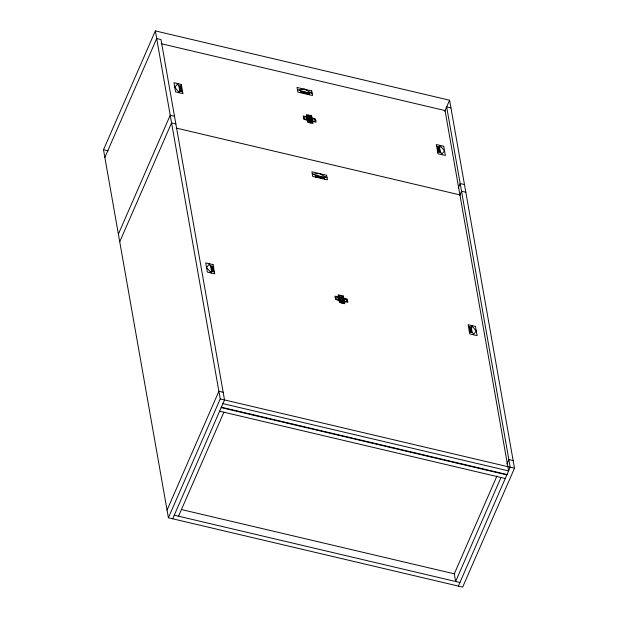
<?xml version="1.0" encoding="UTF-8"?>
<svg xmlns="http://www.w3.org/2000/svg" width="618" height="618" viewBox="0 0 618 618"><rect width="100%" height="100%" fill="white"/><g stroke="black" fill="none" stroke-linecap="round" stroke-linejoin="round"><path stroke-width="0.93" d="M103.507 149.757L155.342 30.9L449.595 100.224L514.493 468.243L462.658 587.1L168.405 517.776L103.507 149.757L108.196 150.862M104.859 157.428L156.694 38.563L160.981 39.575L224.519 399.923L172.692 518.788M118.386 234.098L170.213 115.234L174.5 116.246M119.737 241.762L171.565 122.905L175.852 123.917M167.053 510.105L218.88 391.248L223.168 392.26M168.405 517.776L220.232 398.919L155.342 30.9M178.548 516.208L223.901 412.206M444.736 111.286L449.595 100.224M458.255 187.957L460.178 183.554L464.466 184.566M459.607 195.62L461.53 191.217L465.817 192.229M496.949 475.991L454.292 573.828L455.644 581.492L500.989 477.49M506.93 463.964L508.846 459.56L513.141 460.572M458.371 586.088L510.198 467.231L446.66 106.883L450.947 107.895M161.252 43.708L445.053 110.568L508.591 470.916L222.913 403.616M181.653 86.311L180.842 86.126L181.816 91.657L182.627 91.85M436.663 146.327L437.482 146.52L438.456 152.051L437.644 151.858M176.122 128.05L459.923 194.909M468.436 326.497L469.247 326.69L470.228 332.229L469.41 332.036M213.426 266.489L212.607 266.296L213.589 271.835L214.4 272.02M220.232 398.919L514.493 468.243M221.352 407.2L507.023 474.508M221.167 407.61L506.845 474.918M219.606 411.194L505.285 478.502M181.36 509.526L454.825 573.952M174.261 515.196L459.931 582.504M309.556 94.817L309.464 94.307L300.611 92.221L300.703 92.731M324.427 179.15L324.334 178.641L315.481 176.555L315.574 177.065M177.806 83.615L174.778 87.316L179.429 92.816L179.112 91.024L179.838 91.194L178.865 85.655L178.138 85.485L177.806 83.615M209.579 263.793L206.551 267.486L211.201 272.994L210.885 271.194L211.603 271.364L210.63 265.833L209.904 265.663L209.579 263.793M444.52 150.862L441.484 154.554L441.159 152.685L440.433 152.515L439.46 146.984L440.178 147.154L439.861 145.354L444.52 150.862M476.285 331.032L473.257 334.732L472.925 332.863L472.206 332.693L471.225 327.154L471.951 327.324L471.634 325.531L476.285 331.032M305.802 116.593L303.5 117.636L306.389 119.907L306.451 117.629L305.802 116.593M315.759 120.525L313.45 121.576L312.793 120.51L312.87 118.254L315.759 120.525M337.567 296.764L335.265 297.814L338.154 300.085L337.992 299.135L338.479 299.251L337.567 296.764M347.525 300.703L345.223 301.746L344.311 299.236L344.798 299.351L344.635 298.432L347.525 300.703M308.969 115.242L306.605 116.238L311.912 117.49L308.969 115.242M312.693 121.908L310.321 122.905L307.378 120.657L312.693 121.908M340.742 295.412L338.37 296.416L343.678 297.667L340.742 295.412M344.458 302.086L342.094 303.083L339.151 300.835L344.458 302.086M304.373 89.185L297.443 89.857L309.247 93.071L309.17 92.615L312.152 93.318L304.373 89.185M319.243 173.519L312.314 174.191L324.118 177.405L324.041 176.949L327.022 177.66L319.243 173.519M311.735 90.916L297.019 87.455L297.83 92.051L312.546 95.52L311.735 90.916M309.286 93.287L300.433 91.201L300.564 91.927L309.409 94.013L309.286 93.287M181.321 84.442L173.967 82.712L175.589 91.912L182.943 93.642L181.321 84.442M443.709 146.257L436.347 144.527L437.969 153.727L445.331 155.458L443.709 146.257M311.626 115.867L306.312 114.616L306.698 116.802L303.206 115.975L303.786 119.297L307.285 120.124L307.664 122.279L312.978 123.53L312.592 121.375L316.053 122.186L315.466 118.865L312.005 118.053L311.626 115.867M180.371 86.01L179.212 85.74L180.186 91.271L181.352 91.549L180.371 86.01M439.112 146.899L437.946 146.628L438.919 152.159L440.086 152.437L439.112 146.899M310.468 117.582L308.158 117.041L308.251 117.536L310.553 118.077L310.468 117.582M310.591 118.277L308.282 117.729L308.66 119.861L310.97 120.41L310.591 118.277M307.478 117.868L306.69 117.683L306.945 119.127L307.733 119.313L307.478 117.868M311.202 118.749L307.795 117.945L308.05 119.39L311.457 120.193L311.202 118.749M312.306 119.011L311.518 118.826L311.773 120.263L312.561 120.448L312.306 119.011M311.001 120.603L308.691 120.062L308.776 120.549L311.086 121.097L311.001 120.603M326.605 175.257L311.889 171.789L312.7 176.393L327.416 179.853L326.605 175.257M324.156 177.621L315.304 175.535L315.435 176.269L324.28 178.355L324.156 177.621M213.094 264.62L205.74 262.889L207.362 272.09L214.716 273.82L213.094 264.62M475.474 326.435L468.12 324.705L469.742 333.905L477.096 335.636L475.474 326.435M343.392 296.037L338.085 294.786L338.471 296.98L334.971 296.153L335.559 299.475L339.058 300.294L339.436 302.457L344.744 303.708L344.365 301.545L347.818 302.356L347.231 299.042L343.778 298.224L343.392 296.037M470.877 327.076L469.719 326.798L470.692 332.337L471.851 332.608L470.877 327.076M212.144 266.188L210.977 265.91L211.959 271.449L213.117 271.719L212.144 266.188M342.241 297.76L339.931 297.219L340.016 297.706L342.326 298.255L342.241 297.76M342.357 298.448L340.054 297.907L340.425 300.039L342.735 300.58L342.357 298.448M339.243 298.046L338.463 297.861L338.71 299.305L339.498 299.491L339.243 298.046M342.975 298.927L339.56 298.123L339.815 299.56L343.229 300.363L342.975 298.927M344.071 299.182L343.284 298.996L343.538 300.441L344.326 300.626L344.071 299.182M342.774 300.781L340.464 300.232L340.549 300.727L342.859 301.267L342.774 300.781"/></g></svg>
